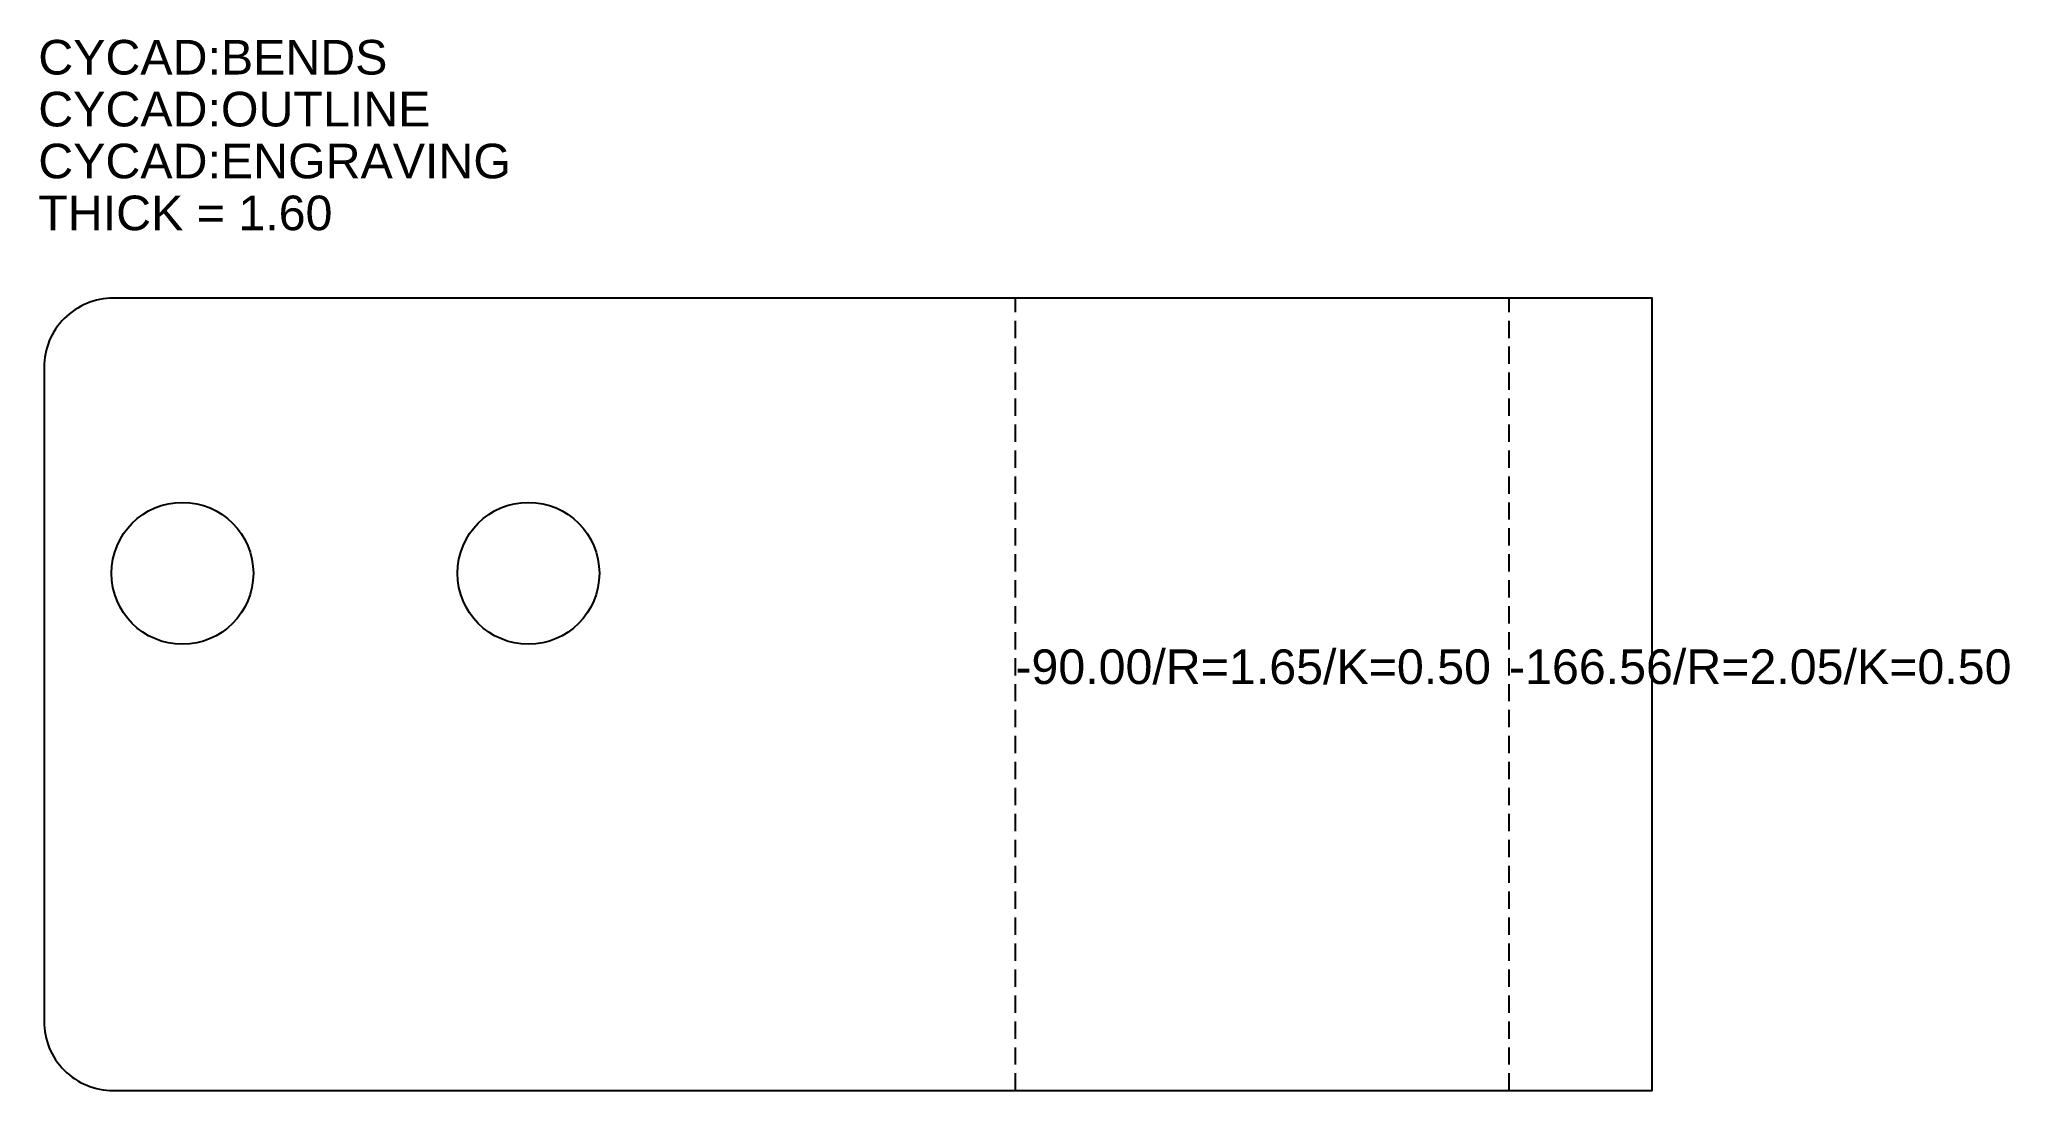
# Model space of a CAD drawing. Header units: millimetres. Extents: x -26.3 to 30.7, y -7 to 23.4.
import ezdxf
from ezdxf.enums import TextEntityAlignment as Align

# ---------------------------------------------------------------- set-up
doc = ezdxf.new("R2010")
doc.units = ezdxf.units.MM
doc.linetypes.add('DASHED', pattern=[0.75, 0.5, -0.25])
for name, color, linetype in [('BENDS', 2, 'DASHED'), ('DESCRIPTION', 1, 'Continuous'), ('ENGRAVING', 4, 'Continuous'), ('OUTLINE', 3, 'Continuous')]:
    doc.layers.add(name, color=color, linetype=linetype)
doc.styles.get("Standard").update_dxf_attribs({"font": 'arial.ttf'})

msp = doc.modelspace()

# ---------------------------------------------------------------- linework, layer by layer
at = {"layer": 'BENDS'}
for p, q in [((1.924, -7), (1.924, 15.9)), ((16.191, -7), (16.191, 15.9))]:
    msp.add_line(p, q, dxfattribs=at)
at = {"layer": 'OUTLINE'}
msp.add_lwpolyline([(3.848, 15.9), (0, 15.9), (-24.15, 15.9, 0.414214), (-26.15, 13.9), (-26.15, -5, 0.414214), (-24.15, -7), (0, -7), (3.848, -7), (12.048, -7), (20.333, -7), (20.333, 15.9), (12.048, 15.9), (3.848, 15.9)], format="xyb", close=True, dxfattribs=at)
for centre in [(-22.15, 7.95), (-12.15, 7.95)]:
    msp.add_circle(centre, 2.05, dxfattribs=at)

# ---------------------------------------------------------------- texts
at = {"layer": 'BENDS'}
for s, p in [('CYCAD:BENDS', (-26.315, 22.065)), ('-90.00/R=1.65/K=0.50', (1.924, 4.45)), ('-166.56/R=2.05/K=0.50', (16.191, 4.45))]:
    msp.add_text(s, height=1, dxfattribs=at).set_placement(p, align=Align.BOTTOM_LEFT)
at = {"layer": 'DESCRIPTION'}
msp.add_text('THICK = 1.60', height=1, dxfattribs=at).set_placement((-26.315, 17.565), align=Align.BOTTOM_LEFT)
at = {"layer": 'ENGRAVING'}
msp.add_text('CYCAD:ENGRAVING', height=1, dxfattribs=at).set_placement((-26.315, 19.065), align=Align.BOTTOM_LEFT)
at = {"layer": 'OUTLINE'}
msp.add_text('CYCAD:OUTLINE', height=1, dxfattribs=at).set_placement((-26.315, 20.565), align=Align.BOTTOM_LEFT)

doc.saveas('drawing.dxf')
